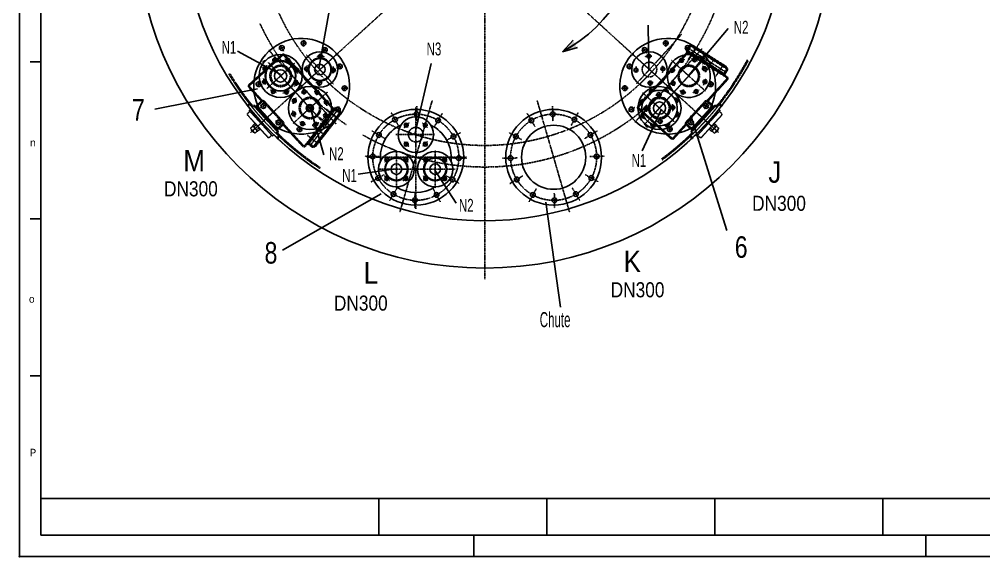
# Model space of a CAD drawing. Extents: x 77471 to 85881, y 26709 to 38599.
# Drawn here: x 77471 to 81949, y 26709 to 29206 of the extents above; entities that cross this region are included whole.
import ezdxf
from ezdxf.enums import TextEntityAlignment as Align

# ---------------------------------------------------------------- set-up
doc = ezdxf.new("R2010")
doc.units = 0
doc.header["$MEASUREMENT"] = 0
doc.linetypes.add('DASHDOT', pattern=[1, 0.5, -0.25, 0, -0.25])
doc.linetypes.add('HIDDEN', pattern=[0.375, 0.25, -0.125])
for name, color, linetype in [('1', 7, 'CONTINUOUS'), ('10', 7, 'CONTINUOUS'), ('11', 7, 'CONTINUOUS'), ('15', 7, 'CONTINUOUS'), ('17', 7, 'CONTINUOUS'), ('22', 7, 'CONTINUOUS'), ('23', 7, 'CONTINUOUS')]:
    doc.layers.add(name, color=color, linetype=linetype)
doc.styles.add('MONOTXT', font='MONOTXT', dxfattribs={"height": 0.2})
doc.styles.get("Standard").update_dxf_attribs({"font": 'txt', "height": 0.2})

msp = doc.modelspace()

# ---------------------------------------------------------------- linework, layer by layer
at = {"layer": '1', "color": 253, "linetype": 'Continuous'}
for p, q in [((77570.8, 29009), (77520.8, 29009)), ((77570.8, 28279), (77520.8, 28279)), ((77570.8, 27549), (77520.8, 27549)), ((77570.8, 26979), (84020.8, 26979)), ((79140.8, 26979), (79140.8, 26809)), ((79920.8, 26979), (79920.8, 26809)), ((80700.8, 26979), (80700.8, 26809)), ((81480.8, 26979), (81480.8, 26809)), ((79580.8, 26715), (79580.8, 26809)), ((81680.8, 26715), (81680.8, 26809))]:
    msp.add_line(p, q, dxfattribs=at)
msp.add_lwpolyline([(77570.8, 26809), (85780.8, 26809), (85780.8, 38499), (77570.8, 38499), (77570.8, 26809)], dxfattribs=at)
at = {"layer": '1', "color": 1, "linetype": 'Continuous'}
msp.add_point((77470.8, 26709), dxfattribs=at)
at = {"layer": '10', "color": 2, "linetype": 'DASHDOT'}
for p, q in [((78583.9, 28714.5), (79631.8, 29669.9)), ((79631.8, 29669.9), (79631.8, 27997.9)), ((80679.7, 28714.5), (79631.8, 29669.9)), ((78791.6, 29108.9), (78790.2, 29078.4)), ((80396.8, 28972.4), (80545, 29135)), ((80471.9, 29108.9), (80473.3, 29078.4)), ((78629.2, 29062.3), (78781.8, 28894.9)), ((78683.3, 29085.2), (78697.3, 29058)), ((78897.3, 29075.3), (78880.8, 29049.6)), ((80366.2, 29075.3), (80382.7, 29049.6)), ((80481.8, 28894.9), (80640.6, 29069.1)), ((80580.2, 29085.2), (80566.2, 29058)), ((78653.2, 29028.4), (78660.5, 29008)), ((78722.9, 29025.2), (78713.7, 29005.6)), ((78948.7, 29047.2), (78781.8, 28894.9)), ((78803.9, 29041.3), (78866.7, 28972.4)), ((78869.1, 29023), (78870.2, 29047.3)), ((80314.8, 29047.2), (80481.8, 28894.9)), ((80394.4, 29023), (80393.3, 29047.3)), ((80540.6, 29025.2), (80549.8, 29005.6)), ((80579.4, 28942.6), (80650.4, 29020.5)), ((80610.3, 29028.4), (80603, 29008)), ((78601.4, 29010.5), (78607.3, 29006.6)), ((78601.6, 28981.3), (78621.2, 28972.2)), ((78626.8, 29005.5), (78684.1, 28942.6)), ((78748, 29000.8), (78684.1, 28942.6)), ((78769.9, 28973.6), (78749.6, 28966.2)), ((78816.1, 28974.7), (78791.8, 28975.9)), ((78972, 28993.4), (78944.9, 28979.3)), ((80291.5, 28993.4), (80318.6, 28979.3)), ((80447.4, 28974.7), (80471.7, 28975.9)), ((80493.6, 28973.6), (80513.9, 28966.2)), ((80499.1, 29015.8), (80579.4, 28942.6)), ((80661.9, 28981.3), (80642.3, 28972.2)), ((80662.1, 29010.5), (80643.8, 28998.7)), ((78684.1, 28942.6), (78619.1, 28883.3)), ((78684.1, 28942.6), (78742, 28879.2)), ((78866.7, 28972.4), (78929.6, 28903.5)), ((78917.4, 28970.1), (78941.7, 28969)), ((80346.1, 28970.1), (80321.9, 28969)), ((80338, 28908), (80396.8, 28972.4)), ((80510.5, 28867.1), (80579.4, 28942.6)), ((80579.4, 28942.6), (80656.9, 28871.9)), ((78567.8, 28904.8), (78598.3, 28903.4)), ((78598.4, 28911.6), (78618.7, 28919)), ((78781.8, 28894.9), (78604.3, 28733.1)), ((78766.7, 28903.9), (78747.1, 28913.1)), ((78781.8, 28894.9), (78940.6, 28720.8)), ((78864.4, 28921.8), (78863.3, 28897.5)), ((78995.7, 28885.1), (78965.2, 28886.5)), ((80267.8, 28885.1), (80298.3, 28886.5)), ((80329.2, 28727.6), (80481.8, 28894.9)), ((80399.1, 28921.8), (80400.2, 28897.5)), ((80481.8, 28894.9), (80648.2, 28743.1)), ((80496.8, 28903.9), (80516.4, 28913.1)), ((80665.1, 28911.6), (80644.8, 28919)), ((80695.7, 28904.8), (80669.1, 28903.6)), ((78645.4, 28860.1), (78654.6, 28879.6)), ((78715.1, 28856.9), (78707.8, 28877.2)), ((78751.4, 28868.8), (78820.2, 28793.3)), ((78789.3, 28879.1), (78796.6, 28858.8)), ((78900.6, 28866.6), (78820.2, 28793.3)), ((78859, 28875.9), (78849.8, 28856.3)), ((80365.4, 28864.4), (80443.3, 28793.3)), ((80402.8, 28879.5), (80408.2, 28868)), ((80440.9, 28844), (80439.8, 28868.3)), ((80443.3, 28793.3), (80510.1, 28866.6)), ((80475.6, 28882.9), (80471.3, 28870.9)), ((80548.4, 28856.9), (80555.7, 28877.2)), ((80618.1, 28860.1), (80608.9, 28879.6)), ((78591.5, 28796.5), (78618.6, 28810.5)), ((78737.7, 28832.1), (78757.3, 28822.9)), ((78906, 28824.3), (78885.7, 28817)), ((78962.1, 28779.4), (78936.4, 28795.9)), ((79237.8, 28309.6), (79388.4, 28829.5)), ((79311.8, 28799), (79311.8, 28564.9)), ((79315.1, 28732.5), (79316.5, 28801.5)), ((80025.7, 28309.6), (79875.1, 28829.5)), ((79948.4, 28732.5), (79947, 28801.5)), ((80301.4, 28779.4), (80327.1, 28795.9)), ((80353.7, 28825.7), (80365.7, 28821.4)), ((80493.9, 28795.7), (80518.2, 28796.8)), ((80529.4, 28833.8), (80517.9, 28828.4)), ((80672, 28796.5), (80644.9, 28810.5)), ((78734.5, 28762.4), (78754.8, 28769.7)), ((78820.2, 28793.3), (78742.7, 28722.6)), ((78820.2, 28793.3), (78891.3, 28715.4)), ((78902.8, 28754.6), (78883.2, 28763.8)), ((79230.9, 28711.8), (79197.6, 28772.2)), ((79398.5, 28708.4), (79434.2, 28767.5)), ((79865, 28708.4), (79829.3, 28767.5)), ((80032.6, 28711.8), (80065.9, 28772.2)), ((80357.1, 28752.9), (80368.6, 28758.3)), ((80392.6, 28791), (80368.3, 28789.9)), ((80372.8, 28716.1), (80443.3, 28793.3)), ((80443.3, 28793.3), (80513.7, 28729.1)), ((80532.8, 28761), (80520.9, 28765.3)), ((78666.2, 28714.6), (78682.7, 28740.3)), ((78771.9, 28681), (78773.1, 28707.5)), ((78781.5, 28710.8), (78790.7, 28730.4)), ((78851.2, 28707.6), (78843.9, 28727.9)), ((78880.2, 28704.7), (78870.2, 28724)), ((79275.9, 28705.8), (79258.7, 28723)), ((79347.6, 28705.8), (79364.8, 28723)), ((80383.3, 28704.7), (80386.6, 28711)), ((80410.9, 28703.8), (80415.2, 28715.8)), ((80445.6, 28742.7), (80446.7, 28718.4)), ((80483.7, 28707.2), (80478.3, 28718.7)), ((80491.6, 28681), (80490.5, 28705.2)), ((80597.3, 28714.6), (80580.8, 28740.3)), ((79168.3, 28651.6), (79109.2, 28687.3)), ((79218.5, 28669.9), (79311.8, 28669.9)), ((79311.8, 28669.9), (79399.2, 28669.9)), ((79458.6, 28645.8), (79519, 28679.1)), ((79804.9, 28645.8), (79744.5, 28679.1)), ((80095.2, 28651.6), (80154.3, 28687.3)), ((79275.9, 28634.1), (79258.7, 28616.9)), ((79347.6, 28634.1), (79364.8, 28616.9)), ((79144.2, 28568.3), (79075.1, 28569.7)), ((79221.8, 28597.6), (79221.8, 28509.9)), ((79401.8, 28597.6), (79401.8, 28509.9)), ((80119.3, 28568.3), (80188.4, 28569.7)), ((79085.3, 28564.9), (79311.8, 28564.9)), ((79185.9, 28545.8), (79168.7, 28563)), ((79257.6, 28545.8), (79274.8, 28563)), ((79311.8, 28564.9), (79311.8, 28324.7)), ((79311.8, 28564.9), (79547.4, 28564.9)), ((79365.9, 28545.8), (79348.7, 28563)), ((79437.6, 28545.8), (79454.8, 28563)), ((79479.3, 28561.6), (79548.4, 28560.2)), ((79784.2, 28561.6), (79715.1, 28560.2)), ((79164.9, 28484), (79104.5, 28450.7)), ((79135.3, 28509.9), (79221.8, 28509.9)), ((79221.8, 28509.9), (79221.8, 28421.9)), ((79308.2, 28509.9), (79221.8, 28509.9)), ((79308.5, 28509.9), (79401.8, 28509.9)), ((79401.8, 28509.9), (79401.8, 28421.9)), ((79401.8, 28509.9), (79495, 28509.9)), ((80098.6, 28484), (80159, 28450.7)), ((79185.9, 28474.1), (79168.7, 28456.9)), ((79257.6, 28474.1), (79274.8, 28456.9)), ((79365.9, 28474.1), (79348.7, 28456.9)), ((79437.6, 28474.1), (79454.8, 28456.9)), ((79455.2, 28478.2), (79514.3, 28442.5)), ((79808.3, 28478.2), (79749.2, 28442.5)), ((79225, 28421.5), (79189.3, 28362.4)), ((79308.4, 28397.3), (79307, 28328.3)), ((79392.6, 28418.1), (79425.9, 28357.6)), ((79870.9, 28418.1), (79837.6, 28357.6)), ((79955.1, 28397.3), (79956.5, 28328.3)), ((80038.5, 28421.5), (80074.2, 28362.4))]:
    msp.add_line(p, q, dxfattribs=at)
at = {"layer": '10', "color": 3, "linetype": 'Continuous'}
for p, q in [((78942.5, 29041.5), (78942.8, 29048.5)), ((78942.5, 29041.5), (78949.5, 29041.2)), ((80321, 29041.5), (80314.1, 29041.2)), ((80321, 29041.5), (80320.7, 29048.5)), ((78731.4, 28985.7), (78731.7, 28992.7)), ((78731.4, 28985.7), (78738.4, 28985.4)), ((80386.1, 28845.5), (80379.2, 28845.2)), ((80386.1, 28845.5), (80385.8, 28852.5))]:
    msp.add_line(p, q, dxfattribs=at)
at = {"layer": '10', "color": 3, "linetype": 'HIDDEN'}
for p, q in [((78539.5, 28782.6), (78539.4, 28781.2)), ((78539.4, 28781.2), (78570.5, 28747.1)), ((78543.2, 28786), (78539.5, 28782.6)), ((78545.9, 28680.1), (78641.2, 28766.9)), ((80717.5, 28680), (80622.2, 28766.8)), ((80723.9, 28780.9), (80692.8, 28746.8)), ((80720.1, 28785.7), (80723.8, 28782.3)), ((80723.8, 28782.3), (80723.9, 28780.9)), ((78645.8, 28664.4), (78614.8, 28698.5)), ((78647.2, 28664.4), (78645.8, 28664.4)), ((78650.9, 28667.7), (78647.2, 28664.4)), ((80612.3, 28667.5), (80616, 28664.1)), ((80616, 28664.1), (80617.4, 28664.2)), ((80617.4, 28664.2), (80648.5, 28698.2))]:
    msp.add_line(p, q, dxfattribs=at)
at = {"layer": '10', "color": 253, "linetype": 'Continuous'}
msp.add_lwpolyline([(77472.1, 38597.2), (85879.6, 38597.2), (85879.6, 26710.8), (77472.1, 26710.8), (77472.1, 38597.2)], dxfattribs=at)
at = {"layer": '10', "color": 3, "linetype": 'Continuous'}
for centre, radius in [((79631.8, 29669.9), 1620), ((78689.8, 29072.6), 11), ((78791, 29094.7), 11), ((78889.6, 29063.3), 11), ((80373.9, 29063.3), 11), ((80472.5, 29094.7), 11), ((80573.7, 29072.6), 11), ((78657, 29017.8), 9), ((78718.1, 29015), 9), ((78866.7, 28972.4), 82.5), ((78866.7, 28972.4), 53.5), ((78866.7, 28972.4), 51), ((78869.6, 29034.8), 9), ((80393.9, 29034.8), 9), ((80545.4, 29015), 9), ((80606.5, 29017.8), 9), ((78611.7, 28976.6), 9), ((78684.1, 28942.6), 71), ((78759.4, 28969.8), 9), ((78804.3, 28975.3), 9), ((78866.7, 28972.4), 24.5), ((78929.2, 28969.5), 9), ((78959.4, 28986.8), 11), ((80304.1, 28986.8), 11), ((80334.3, 28969.5), 9), ((80459.2, 28975.3), 9), ((80504.1, 28969.8), 9), ((80651.8, 28976.6), 9), ((78684.1, 28942.6), 28.5), ((78608.9, 28915.4), 9), ((78756.6, 28908.6), 9), ((78863.9, 28910), 9), ((78981.5, 28885.7), 11), ((80282, 28885.7), 11), ((80443.3, 28793.3), 100), ((80399.7, 28910), 9), ((80506.9, 28908.6), 9), ((80654.6, 28915.4), 9), ((78650.2, 28870.2), 9), ((78711.3, 28867.4), 9), ((78793.1, 28868.6), 9), ((78854.2, 28865.8), 9), ((80443.3, 28793.3), 51), ((80440.4, 28855.8), 9), ((80552.2, 28867.4), 9), ((80613.4, 28870.2), 9), ((78604.1, 28803), 11), ((78747.8, 28827.3), 9), ((78895.5, 28820.5), 9), ((78950.2, 28787.1), 11), ((80313.3, 28787.1), 11), ((80380.8, 28790.5), 9), ((80443.3, 28793.3), 28.5), ((80505.7, 28796.2), 9), ((80659.4, 28803), 11), ((78745, 28766.2), 9), ((78892.7, 28759.4), 9), ((79311.8, 28669.9), 82.5), ((78673.9, 28726.5), 11), ((78786.3, 28720.9), 9), ((78847.4, 28718.1), 9), ((79267.6, 28714.1), 9), ((79355.9, 28714.1), 9), ((80446.1, 28730.9), 9), ((80589.6, 28726.5), 11), ((79267.6, 28625.7), 9), ((79355.9, 28625.7), 9), ((79221.8, 28509.9), 82.5), ((79401.8, 28509.9), 82.5), ((79221.8, 28509.9), 53.5), ((79177.6, 28554.1), 9), ((79221.8, 28509.9), 51), ((79221.8, 28509.9), 24.5), ((79265.9, 28554.1), 9), ((79401.8, 28509.9), 53.5), ((79357.6, 28554.1), 9), ((79401.8, 28509.9), 51), ((79401.8, 28509.9), 24.5), ((79445.9, 28554.1), 9), ((79177.6, 28465.7), 9), ((79265.9, 28465.7), 9), ((79357.6, 28465.7), 9), ((79445.9, 28465.7), 9)]:
    msp.add_circle(centre, radius, dxfattribs=at)
at = {"layer": '10', "color": 3, "linetype": 'HIDDEN'}
for centre, radius in [((80396.8, 28972.4), 34), ((80579.4, 28942.6), 47.4), ((79311.8, 28669.9), 34)]:
    msp.add_circle(centre, radius, dxfattribs=at)
at = {"layer": '10', "color": 92, "linetype": 'Continuous'}
for centre, radius in [((78820.2, 28793.3), 16.9), ((78820.2, 28793.3), 10.6), ((79311.8, 28564.9), 222.5), ((79215.3, 28740.1), 11), ((79315.8, 28764.9), 11), ((79951.8, 28564.9), 222.5), ((79947.7, 28764.9), 11), ((80048.3, 28740.1), 11), ((79415.2, 28736.1), 11), ((79951.8, 28564.9), 149), ((79848.3, 28736.1), 11), ((79140.6, 28668.4), 11), ((79486.9, 28661.4), 11), ((79776.6, 28661.4), 11), ((80122.9, 28668.4), 11), ((79111.8, 28568.9), 11), ((79511.7, 28560.9), 11), ((79751.8, 28560.9), 11), ((80151.7, 28568.9), 11), ((79136.6, 28468.4), 11), ((79482.9, 28461.5), 11), ((79780.6, 28461.5), 11), ((80126.9, 28468.4), 11), ((79208.3, 28393.8), 11), ((79408.3, 28389.8), 11), ((79855.3, 28389.8), 11), ((80055.2, 28393.8), 11), ((79307.7, 28365), 11), ((79955.8, 28365), 11)]:
    msp.add_circle(centre, radius, dxfattribs=at)
at = {"layer": '10', "color": 2, "linetype": 'DASHDOT'}
for centre in [(79311.8, 28564.9), (79951.8, 28564.9)]:
    msp.add_circle(centre, 200, dxfattribs=at)
at = {"layer": '10', "color": 3, "linetype": 'Continuous'}
for centre, radius, start, end in [((79631.8, 29669.9), 1400, 189.625, 170.375), ((78781.8, 28894.9), 222.5, 43.6335, 41.0865), ((80481.8, 28894.9), 222.5, 138.9582, 136.3643), ((78684.1, 28942.6), 100, 113.1117, 113.083), ((80396.8, 28972.4), 82.5, 190.0278, 189.6277), ((80579.4, 28942.6), 100, 208.3917, 208.363), ((78613.3, 29002.8), 11, 87.0575, 192.207), ((78684.1, 28942.6), 69, 46.5122, 38.2927), ((80650.2, 29002.8), 11, 347.793, 92.9425), ((78582, 28904.1), 11, 52.4404, 348.8202), ((78820.2, 28793.3), 100, 113.1117, 113.083), ((80681.5, 28904.1), 11, 191.1798, 127.5596), ((80443.3, 28793.3), 82.5, 141.0709, 134.1671), ((80409.3, 28865.8), 13, 31.6902, 198.5892), ((80409.3, 28865.8), 8.75, 38.7617, 191.5177), ((80470.4, 28868.6), 13, 346.6902, 153.5892), ((80470.4, 28868.6), 8.75, 353.7617, 146.5177), ((80515.7, 28827.3), 13, 301.6902, 108.5892), ((80368, 28820.5), 13, 76.6902, 243.5892), ((80368, 28820.5), 8.75, 83.7617, 236.5177), ((80515.7, 28827.3), 8.75, 308.7617, 101.5177), ((80370.8, 28759.4), 13, 121.6902, 288.5892), ((80370.8, 28759.4), 8.75, 128.7617, 281.5177), ((80518.5, 28766.2), 13, 256.6902, 63.5892), ((80518.5, 28766.2), 8.75, 263.7617, 56.5177), ((78772.5, 28695.1), 11, 95.8998, 32.2796), ((78873.7, 28717.3), 11, 252.513, 357.6625), ((79311.8, 28564.9), 164.5, 115.1151, 186.1533), ((79311.8, 28564.9), 164.5, 353.8467, 64.8849), ((80389.8, 28717.3), 11, 182.3375, 287.487), ((80416.1, 28718.1), 13, 166.6902, 333.5892), ((80416.1, 28718.1), 8.75, 173.7617, 326.5177), ((80477.2, 28720.9), 13, 211.6902, 18.5892), ((80477.2, 28720.9), 8.75, 218.7617, 11.5177), ((80491, 28695.1), 11, 147.7204, 84.1002), ((79311.8, 28564.9), 164.5, 236.7058, 303.2942)]:
    msp.add_arc(centre, radius, start, end, dxfattribs=at)
at = {"layer": '10', "color": 2, "linetype": 'DASHDOT'}
for centre, radius, start, end in [((79631.8, 29669.9), 1150.3, 304.1248, 345.2779), ((79631.8, 29669.9), 1150.3, 204.8199, 236.1177), ((78781.8, 28894.9), 200, 113.437, 121.0797), ((78781.8, 28894.9), 200, 83.437, 91.0797), ((78781.8, 28894.9), 200, 53.437, 61.0797), ((80481.8, 28894.9), 200, 118.717, 126.3597), ((80481.8, 28894.9), 200, 88.717, 96.3597), ((80481.8, 28894.9), 200, 59.3711, 66.3597), ((78684.1, 28942.6), 80, 97.9222, 120.7947), ((78684.1, 28942.6), 80, 52.9222, 75.7947), ((78866.7, 28972.4), 62.5, 72.1253, 100.9454), ((80396.8, 28972.4), 62.5, 79.3917, 107.6872), ((80579.4, 28942.6), 80, 103.2022, 126.0747), ((80579.4, 28942.6), 80, 58.2022, 81.0747), ((78684.1, 28942.6), 80, 142.9222, 165.7947), ((78684.1, 28942.6), 80, 7.9222, 30.7947), ((78866.7, 28972.4), 62.5, 162.1568, 191.002), ((78866.7, 28972.4), 62.5, 344.1117, 12.4072), ((78781.8, 28894.9), 200, 23.437, 31.0797), ((80481.8, 28894.9), 200, 148.717, 156.3597), ((80396.8, 28972.4), 62.5, 167.4053, 192.6595), ((80396.8, 28972.4), 62.5, 347.9138, 16.6985), ((80579.4, 28942.6), 80, 148.2022, 171.0747), ((80579.4, 28942.6), 80, 13.2022, 36.0747), ((80481.8, 28894.9), 200, 30.2852, 35.3059), ((78684.1, 28942.6), 80, 187.9222, 210.7947), ((80579.4, 28942.6), 80, 328.2022, 351.0747), ((78781.8, 28894.9), 200, 173.437, 181.0797), ((78684.1, 28942.6), 80, 322.9222, 345.7947), ((78866.7, 28972.4), 62.5, 252.6338, 281.4185), ((78781.8, 28894.9), 200, 353.437, 1.0797), ((80481.8, 28894.9), 200, 178.717, 186.3597), ((80396.8, 28972.4), 62.5, 261.2919, 286.282), ((80579.4, 28942.6), 80, 193.2022, 216.0747), ((80481.8, 28894.9), 200, 358.717, 6.3597), ((78684.1, 28942.6), 80, 232.9222, 255.7947), ((78684.1, 28942.6), 80, 277.9222, 300.7947), ((78820.2, 28793.3), 80, 142.9222, 165.7947), ((78820.2, 28793.3), 80, 97.9222, 120.7947), ((78820.2, 28793.3), 80, 52.9222, 75.7947), ((80443.3, 28793.3), 62.5, 79.3917, 107.6872), ((80579.4, 28942.6), 80, 238.2022, 261.0747), ((80579.4, 28942.6), 80, 283.2022, 306.0747), ((78781.8, 28894.9), 200, 203.437, 211.0797), ((78820.2, 28793.3), 80, 7.9222, 30.7947), ((78781.8, 28894.9), 200, 324.0911, 331.0797), ((80481.8, 28894.9), 200, 208.717, 216.3597), ((80443.3, 28793.3), 62.5, 167.4053, 196.2254), ((80443.3, 28793.3), 62.5, 347.9138, 16.6985), ((80481.8, 28894.9), 200, 328.717, 336.3597), ((78820.2, 28793.3), 80, 187.9222, 210.7947), ((78820.2, 28793.3), 80, 322.9222, 345.7947), ((78781.8, 28894.9), 200, 233.437, 241.0797), ((78820.2, 28793.3), 80, 232.9222, 255.7947), ((78820.2, 28793.3), 80, 277.9222, 300.7947), ((78781.8, 28894.9), 200, 295.0052, 300.0259), ((79311.8, 28669.9), 62.5, 119.7653, 148.5854), ((79311.8, 28669.9), 62.5, 31.7517, 60.0472), ((79631.8, 29669.9), 1150.4, 272.2516, 304.2553), ((80443.3, 28793.3), 62.5, 257.4368, 286.282), ((80481.8, 28894.9), 200, 298.717, 306.3597), ((78781.8, 28894.9), 200, 263.437, 271.0797), ((79631.8, 29669.9), 1150.4, 240.5057, 272.1517), ((80481.8, 28894.9), 200, 268.717, 276.3597), ((79311.8, 28669.9), 62.5, 209.7968, 238.642), ((79311.8, 28669.9), 62.5, 300.2738, 329.0585), ((79221.8, 28509.9), 62.5, 119.7653, 148.5854), ((79221.8, 28509.9), 62.5, 31.7517, 60.0472), ((79401.8, 28509.9), 62.5, 119.7653, 148.5854), ((79401.8, 28509.9), 62.5, 31.7517, 60.0472), ((79221.8, 28509.9), 62.5, 209.7968, 238.642), ((79221.8, 28509.9), 62.5, 300.2738, 329.0585), ((79401.8, 28509.9), 62.5, 209.7968, 238.642), ((79401.8, 28509.9), 62.5, 300.2738, 329.0585)]:
    msp.add_arc(centre, radius, start, end, dxfattribs=at)
at = {"layer": '10', "color": 92, "linetype": 'Continuous'}
msp.add_arc((78820.2, 28793.3), 15.3, 126.7107, 48.5616, dxfattribs=at)
at = {"layer": '11', "color": 3, "linetype": 'HIDDEN'}
for p in [(78537.7, 28816.8), (80725.6, 28816.5), (78681.1, 28659.5), (80582.1, 28659.2)]:
    msp.add_point(p, dxfattribs=at)
at = {"layer": '15', "color": 1, "linetype": 'Continuous'}
for p, q in [((78861.2, 28977), (78909.6, 29243.7)), ((80393.2, 28971.6), (80390.5, 29179.1)), ((80581.7, 28947.3), (80762.1, 29162.9)), ((79993.3, 29054.7), (80041.8, 29108.8)), ((79993.1, 29055), (80055.5, 29093.3)), ((79993.1, 29055), (80063.2, 29074.2)), ((78683.5, 28950), (78484.2, 29057.8)), ((79308.1, 28672.5), (79383.5, 29001.2)), ((78576.8, 28882.7), (78100.6, 28788.3)), ((78823.5, 28793.7), (78885.4, 28575.5)), ((80452.5, 28788.4), (80363.6, 28594.3)), ((80589.5, 28758.7), (80755.3, 28225.1)), ((79219.3, 28510.8), (79044.3, 28486.6)), ((79399.7, 28505.4), (79499.3, 28351.8)), ((79151.5, 28395.1), (78693.6, 28133)), ((79916.1, 28356.6), (79984, 27869.2))]:
    msp.add_line(p, q, dxfattribs=at)
msp.add_arc((79652.4, 29679.6), 711.5, 298.6117, 62.4991, dxfattribs=at)
msp.add_solid([(80041.8, 29108.8), (80060.2, 29073.3), (79993.1, 29055)], dxfattribs=at)
at = {"layer": '22', "color": 3, "linetype": 'HIDDEN'}
for p, q in [((80572.7, 29068.1), (80580.7, 29080.8)), ((80572.7, 29068.1), (80575.3, 29072.3)), ((80576.9, 29065.3), (80584.9, 29078.1)), ((80576.9, 29065.4), (80579.6, 29069.6)), ((80583.8, 29067), (80578, 29067.2)), ((80578.1, 29020.6), (80608.7, 29068.9)), ((80578.5, 29068), (80579.3, 29067.4)), ((80579, 29068.8), (80581.8, 29067.1)), ((80579.6, 29069.6), (80585, 29078.2)), ((80579.6, 29069.6), (80585, 29078.2)), ((80579.6, 29069.6), (80584.9, 29078.1)), ((80579.6, 29069.7), (80583.8, 29067)), ((80744.2, 28965.1), (80579.6, 29069.6)), ((80580.1, 29070.5), (80582.9, 29068.7)), ((80580.6, 29071.3), (80581.9, 29070.5)), ((80583.8, 29067), (80581.1, 29072.1)), ((80752.3, 28977.8), (80591.8, 29079.6)), ((80754.9, 28982), (80594.5, 29083.8)), ((78689.5, 29041.1), (78538, 28903)), ((78692.9, 29037.4), (78541.3, 28899.3)), ((78807.7, 28918.9), (78699.9, 29037.1)), ((78811.4, 28922.2), (78703.6, 29040.4)), ((80451.9, 28922), (80568, 29049.3)), ((80455.6, 28918.6), (80571.7, 29046)), ((80756.5, 28939.5), (80575.8, 29054.3)), ((80754.2, 28935.7), (80578.1, 29046.8)), ((80738.8, 28956.6), (80578.4, 29058.5)), ((80618.5, 28991), (80650.9, 29042.1)), ((78651.7, 28978.7), (78752.1, 28868.5)), ((78684.4, 28942.8), (78728.5, 28983)), ((80611.6, 28978.4), (80511.2, 28868.2)), ((80579.3, 28942.9), (80539.5, 28979.2)), ((80662.3, 28966.6), (80693.1, 29015.3)), ((80735.4, 28988.5), (80705.9, 28942.1)), ((78669.2, 28928.9), (78644, 28905.9)), ((80668.4, 28832.9), (80755.2, 28928.1)), ((80748.4, 28962.5), (80744.2, 28965.1)), ((80744.2, 28965.1), (80750, 28964.9)), ((80747.9, 28961.6), (80745.1, 28963.4)), ((80745.7, 28958.2), (80753.8, 28970.9)), ((80749, 28963.3), (80746.2, 28965.1)), ((80747.4, 28960.8), (80746.5, 28961.3)), ((80749.5, 28964.2), (80748.2, 28965)), ((80750, 28955.6), (80758, 28968.2)), ((80752.7, 28959.8), (80758, 28968.2)), ((78537.3, 28888.8), (78591.2, 28829.8)), ((78541, 28892.2), (78594.9, 28833.1)), ((78807.7, 28918.8), (78923.8, 28791.5)), ((78811.4, 28922.2), (78927.4, 28794.9)), ((80451.9, 28922), (80344.1, 28803.8)), ((80455.6, 28918.6), (80347.8, 28800.4)), ((80597.1, 28926.6), (80619, 28906.6)), ((80672.1, 28829.5), (80758.5, 28924.3)), ((78852.8, 28758), (78752.4, 28868.2)), ((80410.4, 28757.8), (80510.9, 28867.9)), ((80686.3, 28845.1), (80683.6, 28842.1)), ((78535.1, 28799.2), (78544, 28789.5)), ((78541.5, 28819), (78546.6, 28813.4)), ((78542.9, 28810), (78548.9, 28803.4)), ((78546.6, 28813.4), (78552.6, 28806.8)), ((78563.8, 28799), (78614.8, 28743)), ((78567.5, 28802.4), (78603.3, 28763)), ((78567.5, 28802.4), (78618.5, 28746.4)), ((78591.5, 28775.9), (78574.6, 28794.5)), ((78619.2, 28747.1), (78575.3, 28795.2)), ((78575.4, 28795.1), (78591.7, 28777.3)), ((78576.1, 28809.2), (78590.9, 28822.7)), ((78579.1, 28798.5), (78622.9, 28750.4)), ((78601.6, 28825.7), (78579.5, 28805.5)), ((78586.4, 28811.9), (78601.6, 28825.7)), ((78597.9, 28822.4), (78594.2, 28819)), ((78604.8, 28822.2), (78594.9, 28833.1)), ((78601.5, 28825.8), (78595.3, 28820.1)), ((78596.8, 28831), (78596.5, 28830.7)), ((78597.5, 28830.3), (78596.9, 28829.7)), ((78600.9, 28826.6), (78596.9, 28822.9)), ((78598.2, 28829.5), (78597.2, 28828.7)), ((78598.9, 28828.8), (78597.4, 28827.5)), ((78600.2, 28827.3), (78597.4, 28824.7)), ((78599.5, 28828), (78597.5, 28826.2)), ((78602.2, 28825.1), (78600.6, 28823.6)), ((78608.6, 28818), (78601.6, 28825.7)), ((78614.2, 28812), (78601.6, 28825.7)), ((78602.9, 28824.3), (78602.1, 28823.6)), ((78603.6, 28823.6), (78603.2, 28823.3)), ((78648.8, 28774), (78604.8, 28822.2)), ((78608.7, 28825.4), (78652.5, 28777.4)), ((78820.5, 28793.5), (78860.2, 28829.8)), ((80443.1, 28793.6), (80399, 28833.9)), ((80654.6, 28825.2), (80610.8, 28777.1)), ((80658.3, 28821.8), (80614.5, 28773.7)), ((80640.4, 28750.2), (80684.1, 28798.2)), ((80687.8, 28794.8), (80644, 28746.8)), ((80695.8, 28802.1), (80644.8, 28746.1)), ((80699.5, 28798.7), (80648.5, 28742.7)), ((80668.4, 28832.9), (80658.3, 28821.8)), ((80659.8, 28823.4), (80660.2, 28823.1)), ((80660.5, 28824.2), (80661.3, 28823.4)), ((80661.1, 28824.9), (80662.9, 28823.3)), ((80661.8, 28825.6), (80667.6, 28820.4)), ((80662.5, 28826.4), (80666.3, 28822.9)), ((80663.2, 28827.1), (80665.9, 28824.6)), ((80663.8, 28827.9), (80665.8, 28826.1)), ((80664.5, 28828.6), (80665.9, 28827.4)), ((80665.2, 28829.3), (80666.1, 28828.5)), ((80669, 28818.7), (80665.3, 28822.1)), ((80665.9, 28830.1), (80666.4, 28829.6)), ((80666.5, 28830.8), (80666.8, 28830.6)), ((80683.8, 28805.3), (80669, 28818.7)), ((80688.6, 28794.2), (80671.7, 28775.7)), ((80672.4, 28822.4), (80688.9, 28807.4)), ((80688.6, 28794.2), (80674, 28778.2)), ((80716.7, 28813.1), (80710.7, 28806.5)), ((80720.4, 28809.7), (80714.3, 28803.1)), ((80721.7, 28818.7), (80716.7, 28813.1)), ((80728.1, 28798.9), (80719.2, 28789.2)), ((78530, 28761.8), (78530.3, 28767.5)), ((78571.1, 28716.7), (78530, 28761.8)), ((78530.3, 28767.5), (78540.6, 28776.9)), ((78539.5, 28782.6), (78539.4, 28781.2)), ((78539.4, 28781.2), (78592.6, 28722.8)), ((78543.9, 28786.7), (78539.5, 28782.6)), ((78540.6, 28776.9), (78543.4, 28776.8)), ((78543.4, 28776.8), (78558.2, 28760.6)), ((78622.9, 28750.4), (78666.7, 28702.4)), ((78692.6, 28726), (78648.8, 28774)), ((78696.3, 28729.3), (78652.5, 28777.4)), ((78802.6, 28777.2), (78780.7, 28757.2)), ((78797.2, 28620), (78924, 28785)), ((78800.7, 28617.3), (78931.7, 28786.7)), ((78819.4, 28633.4), (78935.7, 28783.6)), ((78827.4, 28627.2), (78946.6, 28781.5)), ((78839.3, 28618), (78955.4, 28768.4)), ((78843.2, 28615), (78959.4, 28765.3)), ((78864.8, 28749.9), (78912.6, 28713)), ((78897.9, 28787.5), (78943.2, 28752.5)), ((78942.6, 28784.6), (78954.6, 28775.4)), ((78942.7, 28784.5), (78946.6, 28781.5)), ((78943.6, 28777.5), (78944.4, 28783.2)), ((78946.6, 28781.5), (78943.6, 28777.5)), ((78943.6, 28777.5), (78948.9, 28779.7)), ((78945.9, 28782.1), (78943.9, 28779.5)), ((78945.1, 28782.7), (78944.5, 28781.9)), ((78947.4, 28780.9), (78945.4, 28778.3)), ((78945.7, 28788.5), (78957.6, 28779.3)), ((78945.7, 28788.5), (78949.7, 28785.5)), ((78946.6, 28781.5), (78954.5, 28775.4)), ((78946.6, 28781.5), (78954.6, 28775.3)), ((78946.6, 28781.5), (78954.7, 28775.3)), ((78948.2, 28780.3), (78947.3, 28779)), ((80344.8, 28789.7), (80496.3, 28651.5)), ((80348.2, 28793.3), (80499.7, 28655.2)), ((80458.3, 28779.8), (80483.6, 28756.8)), ((80567, 28729.1), (80610.8, 28777.1)), ((80614.5, 28773.7), (80570.5, 28725.5)), ((80596.5, 28702.1), (80640.4, 28750.2)), ((80723.9, 28780.9), (80670.6, 28722.5)), ((80692.2, 28716.5), (80733.3, 28761.5)), ((80692.8, 28717.2), (80727, 28754.6)), ((80719.8, 28776.5), (80705.1, 28760.3)), ((80719.4, 28786.4), (80723.8, 28782.3)), ((80722.7, 28776.6), (80719.8, 28776.5)), ((80733, 28767.2), (80722.7, 28776.6)), ((80723.8, 28782.3), (80723.9, 28780.9)), ((80733.3, 28761.5), (80733, 28767.2)), ((78555.2, 28709), (78545, 28699.7)), ((78565.4, 28721.5), (78555.1, 28712)), ((78556.9, 28708.6), (78566, 28698.6)), ((78570.7, 28715.7), (78560.3, 28706.3)), ((78566.7, 28721.5), (78577.8, 28709.3)), ((78568.7, 28719.4), (78577.8, 28709.3)), ((78571.2, 28718.1), (78569.8, 28718.2)), ((78589, 28697.1), (78577.8, 28709.3)), ((78645.8, 28664.4), (78592.6, 28722.8)), ((78665.8, 28687), (78614.8, 28743)), ((78669.5, 28690.4), (78618.5, 28746.4)), ((78663, 28699), (78619.2, 28747.1)), ((78662.3, 28698.4), (78645.4, 28716.8)), ((78662.3, 28698.4), (78647.7, 28714.3)), ((78673.8, 28702.1), (78688.6, 28715.5)), ((78691.9, 28711.9), (78675.5, 28696.8)), ((78688.6, 28715.5), (78692.2, 28718.9)), ((78696.1, 28722.1), (78690.3, 28716.8)), ((78702.7, 28714.9), (78692.6, 28726)), ((78696.8, 28721.4), (78693, 28717.9)), ((78694.1, 28724.3), (78693.7, 28724)), ((78695.4, 28722.8), (78693.7, 28721.3)), ((78694.8, 28723.6), (78693.9, 28722.8)), ((78697.4, 28720.6), (78694.7, 28718.1)), ((78698.1, 28719.9), (78696.2, 28718.1)), ((78698.8, 28719.1), (78697.5, 28717.9)), ((78699.5, 28718.4), (78698.6, 28717.6)), ((78699, 28711.5), (78785.4, 28616.7)), ((78700.1, 28717.7), (78699.6, 28717.2)), ((78700.8, 28716.9), (78700.5, 28716.7)), ((78702.7, 28714.9), (78789.5, 28619.6)), ((78836.4, 28708.6), (78882, 28673.4)), ((80506.7, 28655.5), (80560.6, 28714.6)), ((80510.4, 28652.2), (80564.3, 28711.3)), ((80570.5, 28725.5), (80560.6, 28714.6)), ((80562.5, 28716.8), (80562.8, 28716.5)), ((80563.2, 28717.5), (80563.8, 28717)), ((80563.9, 28718.2), (80564.8, 28717.4)), ((80564.6, 28719), (80566, 28717.7)), ((80565.2, 28719.7), (80567.3, 28717.9)), ((80565.9, 28720.5), (80568.7, 28717.9)), ((80566.6, 28721.2), (80570.6, 28717.5)), ((80567.2, 28721.9), (80573.5, 28716.2)), ((80579.8, 28735.8), (80567.3, 28722)), ((80574.3, 28729.7), (80567.3, 28722)), ((80567.3, 28722), (80589.5, 28701.8)), ((80582.5, 28708.1), (80567.3, 28722)), ((80567.9, 28722.7), (80569.5, 28721.2)), ((80568.6, 28723.4), (80569.4, 28722.7)), ((80569.3, 28724.1), (80569.6, 28723.8)), ((80571, 28718.7), (80574.7, 28715.3)), ((80586.1, 28698.1), (80571.3, 28711.6)), ((80593.8, 28690.2), (80644.8, 28746.1)), ((80593.8, 28690.2), (80629.6, 28729.5)), ((80597.4, 28686.8), (80648.5, 28742.7)), ((80644, 28746.8), (80600.1, 28698.7)), ((80600.2, 28698.8), (80616.5, 28716.6)), ((80617.8, 28716.6), (80600.9, 28698)), ((80617.4, 28664.2), (80670.6, 28722.5)), ((80674.3, 28696.9), (80685.4, 28709.1)), ((80676.3, 28699), (80685.4, 28709.1)), ((80696.5, 28721.3), (80685.4, 28709.1)), ((80692.6, 28715.5), (80703, 28706)), ((80708.4, 28734.3), (80692.8, 28717.2)), ((80706.4, 28708.3), (80697.2, 28698.3)), ((80697.8, 28721.2), (80708.2, 28711.8)), ((80708.1, 28708.7), (80718.3, 28699.4)), ((78554.3, 28687.9), (78547.6, 28695.3)), ((78548, 28693.7), (78548.6, 28694.2)), ((78554.3, 28687.9), (78549.3, 28693.5)), ((78559.4, 28682.4), (78554.3, 28687.9)), ((78565.3, 28697.9), (78555.1, 28688.6)), ((78559.5, 28681.1), (78560, 28681.6)), ((78575.4, 28686.8), (78565.2, 28677.5)), ((78575.2, 28688.5), (78566, 28698.6)), ((78583.6, 28701.6), (78573.2, 28692.2)), ((78588.8, 28695.9), (78578.4, 28686.4)), ((78584.6, 28701.9), (78625.7, 28656.9)), ((78600.8, 28684.1), (78585.3, 28701.2)), ((78585.3, 28701.2), (78619.4, 28663.7)), ((78641.8, 28668.9), (78627.1, 28685)), ((78631.3, 28656.6), (78641.7, 28666)), ((78641.7, 28666), (78641.8, 28668.9)), ((78647.2, 28664.4), (78645.8, 28664.4)), ((78651.7, 28668.4), (78647.2, 28664.4)), ((78663.4, 28658.5), (78654.5, 28668.3)), ((78674.9, 28665.2), (78668.8, 28671.9)), ((78678.6, 28668.6), (78672.5, 28675.2)), ((78683.7, 28663.1), (78678.6, 28668.6)), ((78713.2, 28695.9), (78710.5, 28698.9)), ((78851.5, 28633.8), (78807.9, 28667.5)), ((80579.6, 28662.8), (80584.7, 28668.3)), ((80584.7, 28668.3), (80590.7, 28675)), ((80588.4, 28665), (80594.4, 28671.6)), ((80599.8, 28658.3), (80608.7, 28668)), ((80611.6, 28668.1), (80616, 28664.1)), ((80616, 28664.1), (80617.4, 28664.2)), ((80621.5, 28668.6), (80636.2, 28684.7)), ((80621.6, 28665.8), (80621.5, 28668.6)), ((80631.9, 28656.3), (80621.6, 28665.8)), ((80678.7, 28701.7), (80637.6, 28656.6)), ((80674.5, 28695.6), (80684.8, 28686.2)), ((80677.3, 28701.6), (80677.3, 28700.2)), ((80679.7, 28701.3), (80690.1, 28691.9)), ((80687.9, 28686.5), (80698.1, 28677.2)), ((80688.1, 28688.3), (80697.2, 28698.3)), ((80698, 28697.6), (80708.2, 28688.3)), ((80708.9, 28687.6), (80702.2, 28680.2)), ((80703.8, 28680.8), (80703.2, 28681.3)), ((80708.9, 28687.6), (80703.9, 28682.1)), ((80714, 28693.2), (80708.9, 28687.6)), ((80715.2, 28693.4), (80714.7, 28693.9)), ((78625.7, 28656.9), (78631.3, 28656.6)), ((78817.3, 28622.3), (78829.2, 28613.1)), ((78820.3, 28626.3), (78832.3, 28617.1)), ((78821.3, 28619.3), (78829.2, 28613.1)), ((78822.8, 28624.4), (78823.4, 28625.2)), ((78823.6, 28623.8), (78825.6, 28626.4)), ((78824.4, 28623.2), (78827.4, 28627.2)), ((78825.1, 28622.6), (78827.1, 28625.2)), ((78825.9, 28622), (78826.9, 28623.2)), ((78827.4, 28627.2), (78826.6, 28621.5)), ((80637.6, 28656.6), (80631.9, 28656.3))]:
    msp.add_line(p, q, dxfattribs=at)
for points in [[(80752.2, 28987.4), (80754.9, 28982), (80754.9, 28982), (80752.2, 28987.4), (80600.5, 29083.6), (80594.5, 29083.8), (80754.9, 28982), (80754.9, 28982), (80752.2, 28987.4), (80752.2, 28987.4)], [(80754.9, 28982), (80752.2, 28987.4), (80600.5, 29083.6), (80594.5, 29083.8)], [(78848.8, 28617.2), (78843.2, 28615), (78843.2, 28615), (78848.8, 28617.2), (78958.6, 28759.4), (78959.4, 28765.3), (78843.2, 28615), (78843.2, 28615), (78848.8, 28617.2), (78848.8, 28617.2)], [(78843.2, 28615), (78848.8, 28617.2), (78958.6, 28759.4), (78959.4, 28765.3)]]:
    msp.add_lwpolyline(points, close=True, dxfattribs=at)
for points in [[(80753.8, 28970.9, 0.414277), (80752.3, 28977.8), (80752.3, 28977.8, -0.414277), (80753.8, 28970.9), (80753.8, 28970.9), (80753.8, 28970.9)], [(80753.8, 28970.9, 0.414277), (80752.3, 28977.8), (80752.3, 28977.8, -0.414277), (80753.8, 28970.9), (80753.8, 28970.9), (80753.8, 28970.9)], [(78528.1, 28808.5, 0.245127), (78535.1, 28799.2), (78535.1, 28799.2), (78536.5, 28807), (78538, 28808.3), (78542.9, 28810), (78542.9, 28810), (78538.4, 28814.9), (78538.4, 28814.9), (78536.5, 28810.2), (78534.9, 28809), (78528.1, 28808.5)], [(78528.1, 28808.5, 0.245127), (78535.1, 28799.2), (78535.1, 28799.2), (78536.5, 28807), (78538, 28808.3), (78542.9, 28810), (78542.9, 28810), (78538.4, 28814.9), (78538.4, 28814.9), (78536.5, 28810.2), (78534.9, 28809), (78528.1, 28808.5)], [(80735.1, 28808.2, -0.245127), (80728.1, 28798.9), (80728.1, 28798.9), (80726.8, 28806.7), (80725.3, 28808), (80720.4, 28809.7), (80720.4, 28809.7), (80724.9, 28814.6), (80724.9, 28814.6), (80726.8, 28809.9), (80728.4, 28808.7), (80735.1, 28808.2)], [(80735.1, 28808.2, -0.245127), (80728.1, 28798.9), (80728.1, 28798.9), (80726.8, 28806.7), (80725.3, 28808), (80720.4, 28809.7), (80720.4, 28809.7), (80724.9, 28814.6), (80724.9, 28814.6), (80726.8, 28809.9), (80728.4, 28808.7), (80735.1, 28808.2)], [(80591.2, 28650.4, 0.245127), (80599.8, 28658.3), (80599.8, 28658.3), (80592, 28658.9), (80590.6, 28660.2), (80588.4, 28665), (80588.4, 28665), (80584, 28660), (80584, 28660), (80588.8, 28658.6), (80590.1, 28657.1), (80591.2, 28650.4)], [(80591.2, 28650.4, 0.245127), (80599.8, 28658.3), (80599.8, 28658.3), (80592, 28658.9), (80590.6, 28660.2), (80588.4, 28665), (80588.4, 28665), (80584, 28660), (80584, 28660), (80588.8, 28658.6), (80590.1, 28657.1), (80591.2, 28650.4)], [(78832.3, 28617.1, 0.414277), (78839.3, 28618), (78839.3, 28618, -0.414277), (78832.3, 28617.1), (78832.3, 28617.1), (78832.3, 28617.1)], [(78832.3, 28617.1, 0.414277), (78839.3, 28618), (78839.3, 28618, -0.414277), (78832.3, 28617.1), (78832.3, 28617.1), (78832.3, 28617.1)]]:
    msp.add_lwpolyline(points, format="xyb", dxfattribs=at)
for points in [[(80724.9, 28814.6), (80726.8, 28809.9), (80728.4, 28808.7), (80735.1, 28808.2)], [(80724.9, 28814.6), (80726.8, 28809.9), (80728.4, 28808.7), (80735.1, 28808.2)], [(78679.3, 28660.3), (78674.5, 28658.9), (78673.1, 28657.4), (78672, 28650.7)], [(78679.3, 28660.3), (78674.5, 28658.9), (78673.1, 28657.4), (78672, 28650.7)]]:
    msp.add_lwpolyline(points, dxfattribs=at)
msp.add_lwpolyline([(78672, 28650.7, -0.245127), (78663.4, 28658.5), (78663.4, 28658.5), (78671.2, 28659.2), (78672.7, 28660.5), (78674.9, 28665.3), (78674.9, 28665.3), (78679.3, 28660.3), (78679.3, 28660.3), (78674.5, 28658.9), (78673.1, 28657.4)], format="xyb", close=True, dxfattribs=at)
msp.add_lwpolyline([(78672, 28650.7, -0.245127), (78663.4, 28658.5), (78663.4, 28658.5), (78671.2, 28659.2), (78672.7, 28660.5), (78674.9, 28665.3), (78674.9, 28665.3), (78679.3, 28660.3), (78679.3, 28660.3), (78674.5, 28658.9), (78673.1, 28657.4)], format="xyb", close=True, dxfattribs=at)
for centre, radius in [((78684.4, 28942.8), 50), ((78684.4, 28942.8), 45), ((80579.3, 28942.9), 50), ((80579.3, 28942.9), 45), ((78820.5, 28793.5), 50), ((78820.5, 28793.5), 45), ((80443.1, 28793.6), 50), ((80443.1, 28793.6), 45)]:
    msp.add_circle(centre, radius, dxfattribs=at)
at = {"layer": '22', "color": 1, "linetype": 'DASHDOT'}
msp.add_arc((79631.8, 29669.9), 1050, 149.6738, 149.6598, dxfattribs=at)
at = {"layer": '22', "color": 3, "linetype": 'HIDDEN'}
for centre, radius, start, end in [((80581.1, 29062.7), 10, 147.5839, 237.6368), ((80581.1, 29062.7), 5, 147.6305, 237.6427), ((80589.2, 29075.4), 10, 57.6333, 147.5901), ((80589.2, 29075.4), 5, 57.6389, 147.648), ((80589.2, 29075.4), 5, 57.6252, 147.6283), ((80589.2, 29075.4), 5, 57.6228, 147.6258), ((80589.2, 29075.4), 5, 57.6135, 147.6318), ((78696.2, 29033.7), 10, 42.35, 132.35), ((78696.2, 29033.7), 5, 42.35, 132.35), ((80549.7, 29061.1), 21.8, 327.036, 357.2159), ((80575.4, 29042.5), 10, 57.6619, 137.64), ((80575.4, 29042.6), 5, 57.5127, 137.64), ((79631.7, 29669.8), 1383, 322.0182, 331.8581), ((79631.7, 29669.8), 1388, 317.6432, 331.7407), ((79631.7, 29669.8), 1400, 317.6432, 331.4627), ((80749.6, 28973.6), 10, 327.5841, 57.63), ((79631.8, 29669.9), 1400, 210.9643, 222.347), ((79631.8, 29669.9), 1388, 211.1174, 222.347), ((79631.8, 29669.9), 1383, 211.1821, 217.9718), ((80741.5, 28960.9), 10, 237.6428, 327.5842), ((80741.5, 28960.9), 5, 237.6383, 327.6161), ((80757.5, 28949), 10, 138.8178, 207.7537), ((80751.5, 28931.5), 5, 317.6389, 57.7505), ((80751.1, 28931), 10, 317.6407, 57.5683), ((78544.7, 28895.6), 10, 132.35, 222.3546), ((78544.7, 28895.6), 5, 132.35, 222.3558), ((79264.4, 29335.2), 892, 216.2801, 216.2806), ((78556.3, 28810.1), 10, 222.35, 286.4383), ((78556.4, 28810.2), 5, 217.1318, 284.2166), ((78560.1, 28795.6), 9.97, 42.35, 104.2166), ((78560.1, 28795.6), 5, 42.35, 108.3836), ((78582.8, 28801.8), 10, 132.35, 222.35), ((78582.8, 28801.8), 5, 132.35, 222.35), ((78587.5, 28826.4), 5, 312.35, 42.3545), ((78587.5, 28826.4), 10, 312.35, 42.3556), ((78601.3, 28818.7), 10, 42.35, 132.35), ((78601.3, 28818.7), 5, 42.35, 132.35), ((78920, 28788.2), 10, 322.3719, 42.35), ((78940.9, 28812), 21.8, 231.746, 261.9259), ((80351.5, 28797), 10, 137.64, 227.64), ((80351.5, 28797), 5, 137.64, 227.64), ((80662, 28818.4), 10, 77.6466, 137.64), ((80662, 28818.4), 5, 47.64, 137.64), ((80675.8, 28826.1), 10, 137.64, 227.64), ((80675.8, 28826.1), 5, 137.64, 227.64), ((80680.4, 28801.6), 5, 317.64, 47.64), ((80680.5, 28801.6), 10, 317.64, 47.64), ((80703.2, 28795.4), 9.97, 75.5151, 137.64), ((80703.2, 28795.4), 5, 71.6064, 137.64), ((80707, 28809.9), 10, 253.5517, 317.64), ((80707, 28809.9), 5, 255.5151, 317.64), ((79998.9, 29335), 892, 323.7094, 323.7099), ((78542.6, 28788.1), 2, 312.35, 42.35), ((78920.1, 28788.1), 5, 322.2227, 42.35), ((78939.6, 28780.6), 10, 52.2939, 142.3468), ((78939.6, 28780.6), 5, 52.3405, 142.3527), ((78951.5, 28771.4), 5, 322.3489, 52.358), ((78951.5, 28771.4), 5, 322.3352, 52.3383), ((78951.5, 28771.4), 5, 322.3328, 52.3358), ((78951.5, 28771.4), 5, 322.3235, 52.3418), ((78951.5, 28771.4), 10, 322.3433, 52.3001), ((80720.7, 28787.8), 2, 137.64, 227.64), ((78562.8, 28713.8), 7.95, 192.9936, 251.3367), ((78539.8, 28684.8), 28.6, 27.1667, 57.5333), ((78608.4, 28735.9), 56.5, 211.571, 221.3372), ((78562.9, 28713.9), 7.95, 13.3633, 71.7064), ((78536.8, 28670.6), 56.5, 43.3628, 53.129), ((78535.4, 28672), 56.5, 31.571, 41.3372), ((79631.7, 29670), 1400, 222.3532, 236.1727), ((79631.7, 29670), 1388, 222.3532, 236.4507), ((78695.3, 28708.2), 10, 42.35, 132.35), ((78695.3, 28708.2), 5, 42.35, 132.35), ((78688.9, 28722.6), 5, 312.35, 42.35), ((78688.9, 28722.6), 10, 342.3566, 42.35), ((79631.8, 29669.9), 1388, 306.4074, 317.637), ((79631.8, 29669.9), 1400, 306.2543, 317.637), ((80568, 28707.9), 10, 47.64, 137.6456), ((80568, 28707.9), 5, 47.64, 137.6445), ((80574.4, 28722.4), 10, 137.64, 227.64), ((80574.4, 28722.3), 5, 137.64, 227.64), ((80727.8, 28671.8), 56.5, 138.6528, 148.419), ((80726.5, 28670.3), 56.5, 126.861, 136.6272), ((80700.3, 28713.6), 7.95, 108.2836, 166.6267), ((80654.9, 28735.6), 56.5, 318.6528, 328.419), ((80723.5, 28684.5), 28.6, 122.4567, 152.8233), ((80700.4, 28713.5), 7.95, 288.6533, 346.9964), ((78570.4, 28712.7), 28.6, 207.1667, 237.5333), ((78567.1, 28699.6), 20, 192.3762, 252.3729), ((78580.6, 28701.7), 28.6, 207.1667, 237.5333), ((78549.9, 28673.7), 28.6, 27.1667, 57.5333), ((78607.1, 28737.3), 56.5, 223.3628, 233.129), ((78580.9, 28694), 7.95, 193.3633, 251.7064), ((78581, 28694.1), 7.95, 12.9936, 71.3367), ((78653, 28666.9), 2, 42.35, 132.35), ((78670.4, 28705.7), 10, 222.35, 312.35), ((78662.1, 28683.7), 5, 336.3164, 42.35), ((78676.2, 28678.6), 10, 158.2617, 222.35), ((78670.4, 28705.8), 5, 222.35, 312.35), ((78662.1, 28683.7), 9.97, 340.2251, 42.35), ((78676.2, 28678.6), 5, 160.2251, 222.35), ((79264.4, 29335.2), 892, 228.4194, 228.4198), ((79631.7, 29670), 1383, 226.7282, 236.5681), ((79631.8, 29669.9), 1383, 306.4721, 313.2618), ((80592.9, 28705.5), 10, 227.64, 317.64), ((80592.9, 28705.5), 5, 227.64, 317.64), ((80587, 28678.4), 5, 312.4218, 19.5066), ((79999, 29335), 892, 311.5702, 311.5706), ((80601.1, 28683.4), 9.97, 137.64, 199.5066), ((80587, 28678.3), 10, 317.64, 21.7283), ((80601.1, 28683.4), 5, 137.64, 203.6736), ((80610.2, 28666.7), 2, 47.64, 137.64), ((80682.3, 28693.8), 7.95, 108.6533, 166.9964), ((80682.3, 28693.7), 7.95, 288.2836, 346.6267), ((80713.4, 28673.4), 28.6, 122.4567, 152.8233), ((80656.2, 28737.1), 56.5, 306.861, 316.6272), ((80682.7, 28701.4), 28.6, 302.4567, 332.8233), ((80696.1, 28699.3), 20, 287.6662, 347.6629), ((80692.8, 28712.5), 28.6, 302.4567, 332.8233), ((78792.8, 28623.5), 10, 222.3507, 322.2783), ((78793.2, 28623), 5, 222.3489, 322.4605), ((78810.1, 28615.4), 10, 43.5278, 112.4637), ((78823.5, 28630.2), 10, 142.3528, 232.2942), ((78823.4, 28630.2), 5, 142.3483, 232.3261), ((78835.3, 28621.1), 10, 232.2941, 322.34), ((80503, 28658.9), 10, 227.64, 317.6446), ((80503, 28658.9), 5, 227.64, 317.6458)]:
    msp.add_arc(centre, radius, start, end, dxfattribs=at)
at = {"layer": '23', "color": 3, "linetype": 'HIDDEN'}
for p, q in [((80736, 28907), (80754.8, 28927.6)), ((78770.3, 28640.7), (78789.1, 28620.1))]:
    msp.add_line(p, q, dxfattribs=at)
for points in [[(80583.8, 29067), (80578, 29067.2), (80576.9, 29065.4)], [(78943.6, 28777.5), (78944.4, 28783.2), (78942.7, 28784.5)]]:
    msp.add_lwpolyline(points, dxfattribs=at)

# ---------------------------------------------------------------- texts
at = {"layer": '1', "color": 253, "linetype": 'Continuous'}
for s, p in [('n', (77521.1, 28615.5)), ('o', (77515.8, 27889))]:
    msp.add_text(s, height=35, dxfattribs=at).set_placement(p)
at = {"layer": '1', "color": 253, "linetype": 'Continuous', "style": 'MONOTXT'}
msp.add_text('P', height=35, dxfattribs=at).set_placement((77519.6, 27175.5))
at = {"layer": '15', "color": 1, "linetype": 'Continuous', "width": 0.666667}
for s, p in [('N2', (80788.3, 29168.7)), ('N1', (78410.2, 29075.7)), ('N3', (79362, 29068)), ('N2', (78908.9, 28581.3)), ('N1', (80313.8, 28550.3)), ('N1', (78970.2, 28480.3)), ('N2', (79512, 28341.5))]:
    msp.add_text(s, height=60, dxfattribs=at).set_placement(p, align=Align.MIDDLE_LEFT)
at = {"layer": '15', "color": 1, "linetype": 'Continuous', "width": 0.79999}
for s, p in [('7', (78023.5, 28735.1)), ('8', (78639.4, 28070.9)), ('6', (80822.7, 28097.7))]:
    msp.add_text(s, height=100, dxfattribs=at).set_placement(p, align=Align.CENTER)
at = {"layer": '15', "color": 1, "linetype": 'Continuous'}
for s, height, width, p in [('M', 100, 0.900018, (78232.5, 28499)), ('J', 100, 0.900018, (80948.7, 28446.4)), ('DN300', 70, 0.857143, (78142.8, 28383.3)), ('DN300', 70, 0.857143, (80873.5, 28316)), ('K', 100, 0.900018, (80277, 28031.3)), ('L', 100, 0.900018, (79069.7, 27977.5)), ('DN300', 70, 0.857143, (80216.7, 27914.2)), ('DN300', 70, 0.857143, (78931.6, 27852.3))]:
    msp.add_text(s, height=height, dxfattribs=dict(at, width=width)).set_placement(p)
at = {"layer": '17', "color": 215, "linetype": 'Continuous', "width": 0.571429}
msp.add_text('Chute', height=70, dxfattribs=at).set_placement((79887.5, 27810.5), align=Align.MIDDLE_LEFT)

doc.saveas('drawing.dxf')
